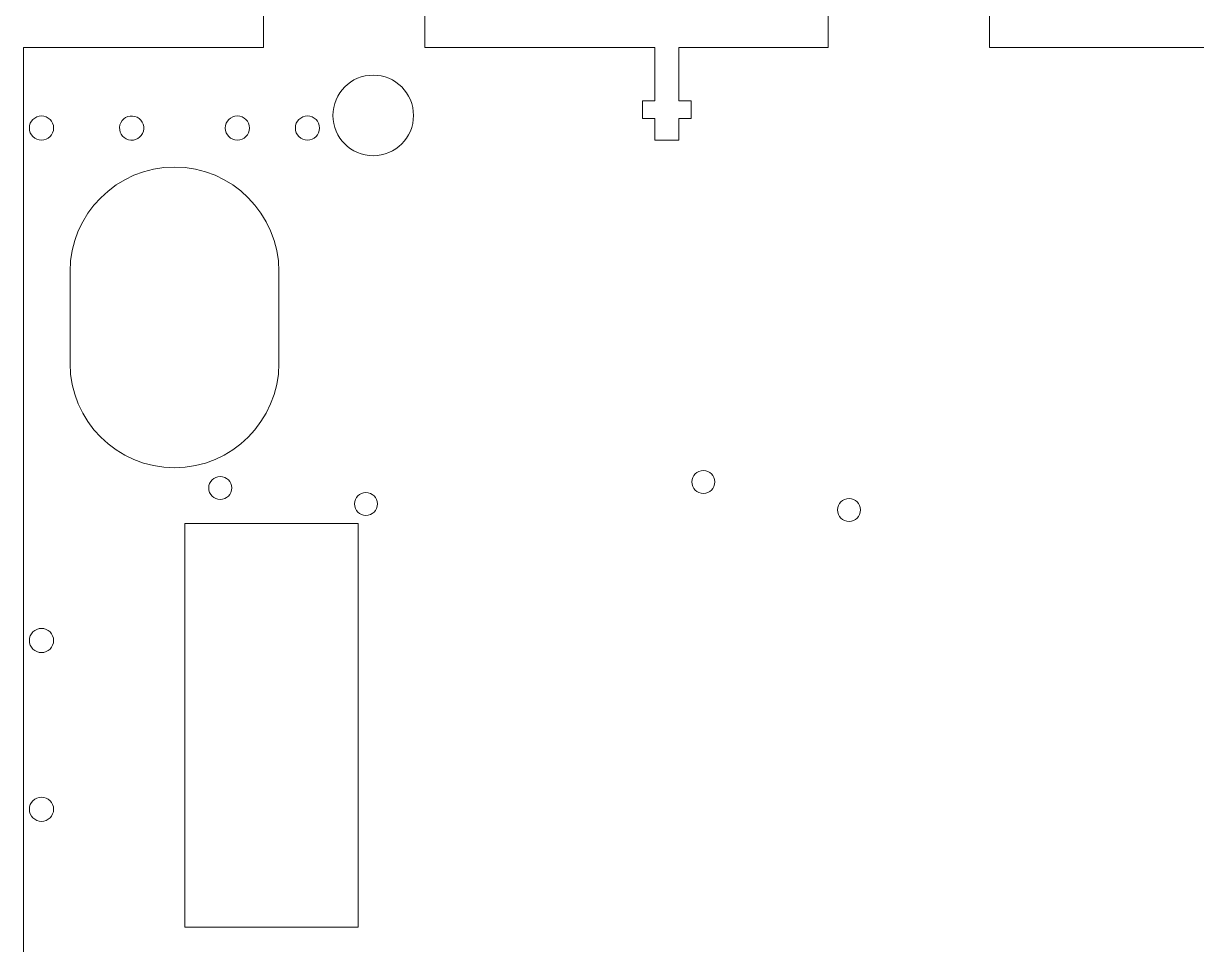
# Model space of a CAD drawing. Header units: centimetres. Extents: x -37.1 to 36.5, y -29.2 to 24.8.
# Drawn here: x -17.96 to -3.42, y -16.63 to -5.21 of the extents above; entities that cross this region are included whole.
import ezdxf

# ---------------------------------------------------------------- set-up
doc = ezdxf.new("R2010")
doc.units = ezdxf.units.CM
doc.header["$MEASUREMENT"] = 0
doc.layers.add('layer 1', color=7, linetype='Continuous')

msp = doc.modelspace()

# ---------------------------------------------------------------- linework, layer by layer
at = {"layer": 'layer 1', "color": 142, "lineweight": 20}
for points, knots in [([(-2.48756, -22.31182), (-2.48756, -22.31182), (-2.48757, -5.51181), (-2.48757, -5.51181), (-2.48757, -5.51181), (-2.48757, -5.51181), (-5.98757, -5.5118), (-5.98757, -5.5118), (-5.98757, -5.5118), (-5.98757, -5.5118), (-5.98757, -5.0118), (-5.98757, -5.0118), (-5.98757, -5.0118), (-5.98757, -5.0118), (-7.98758, -5.01181), (-7.98758, -5.01181), (-7.98758, -5.01181), (-7.98758, -5.01181), (-7.98758, -5.51181), (-7.98758, -5.51181), (-7.98758, -5.51181), (-7.98758, -5.51181), (-9.83827, -5.51181), (-9.83827, -5.51181), (-9.83827, -5.51181), (-9.83827, -5.51181), (-9.83827, -6.17181), (-9.83827, -6.17181), (-9.83827, -6.17181), (-9.83827, -6.17181), (-9.68827, -6.17181), (-9.68827, -6.17181), (-9.68827, -6.17181), (-9.68827, -6.17181), (-9.68827, -6.39181), (-9.68827, -6.39181), (-9.68827, -6.39181), (-9.68827, -6.39181), (-9.83827, -6.39181), (-9.83827, -6.39181), (-9.83827, -6.39181), (-9.83827, -6.39181), (-9.83827, -6.66181), (-9.83827, -6.66181), (-9.83827, -6.66181), (-9.83827, -6.66181), (-10.13827, -6.66181), (-10.13827, -6.66181), (-10.13827, -6.66181), (-10.13827, -6.66181), (-10.13826, -6.39181), (-10.13826, -6.39181), (-10.13826, -6.39181), (-10.13826, -6.39181), (-10.28826, -6.39181), (-10.28826, -6.39181), (-10.28826, -6.39181), (-10.28826, -6.39181), (-10.28827, -6.17181), (-10.28827, -6.17181), (-10.28827, -6.17181), (-10.28827, -6.17181), (-10.13827, -6.17181), (-10.13827, -6.17181), (-10.13827, -6.17181), (-10.13827, -6.17181), (-10.13827, -5.51181), (-10.13827, -5.51181), (-10.13827, -5.51181), (-10.13827, -5.51181), (-12.98757, -5.51181), (-12.98757, -5.51181), (-12.98757, -5.51181), (-12.98757, -5.51181), (-12.98757, -5.01181), (-12.98757, -5.01181), (-12.98757, -5.01181), (-12.98757, -5.01181), (-14.98758, -5.0118), (-14.98758, -5.0118), (-14.98758, -5.0118), (-14.98758, -5.0118), (-14.98759, -5.51181), (-14.98759, -5.51181), (-14.98759, -5.51181), (-14.98759, -5.51181), (-17.96304, -5.51181), (-17.96304, -5.51181), (-17.96304, -5.51181), (-17.96304, -5.51181), (-17.96304, -10.35039), (-17.96304, -10.35039), (-17.96304, -10.35039), (-17.96304, -10.35039), (-17.96304, -11.41527), (-17.96304, -11.41527), (-17.96304, -11.41527), (-17.96304, -11.41527), (-17.96304, -16.41741), (-17.96304, -16.41741), (-17.96304, -16.41741), (-17.96304, -16.41741), (-17.96305, -17.61601), (-17.96305, -17.61601), (-17.96305, -17.61601), (-17.96305, -17.61601), (-17.96304, -22.31182), (-17.96304, -22.31182), (-17.96304, -22.31182), (-17.96304, -22.31182), (-14.98758, -22.31182), (-14.98758, -22.31182), (-14.98758, -22.31182), (-14.98758, -22.31182), (-14.98759, -22.81181), (-14.98759, -22.81181), (-14.98759, -22.81181), (-14.98759, -22.81181), (-12.98755, -22.81181), (-12.98755, -22.81181), (-12.98755, -22.81181), (-12.98755, -22.81181), (-12.98757, -22.31181), (-12.98757, -22.31181), (-12.98757, -22.31181), (-12.98757, -22.31181), (-10.13827, -22.31182), (-10.13827, -22.31182), (-10.13827, -22.31182), (-10.13827, -22.31182), (-10.13827, -21.65182), (-10.13827, -21.65182), (-10.13827, -21.65182), (-10.13827, -21.65182), (-10.28827, -21.65182), (-10.28827, -21.65182), (-10.28827, -21.65182), (-10.28827, -21.65182), (-10.28827, -21.43182), (-10.28827, -21.43182), (-10.28827, -21.43182), (-10.28827, -21.43182), (-10.13826, -21.43182), (-10.13826, -21.43182), (-10.13826, -21.43182), (-10.13826, -21.43182), (-10.13827, -21.16182), (-10.13827, -21.16182), (-10.13827, -21.16182), (-10.13827, -21.16182), (-9.83827, -21.16182), (-9.83827, -21.16182), (-9.83827, -21.16182), (-9.83827, -21.16182), (-9.83827, -21.43181), (-9.83827, -21.43181), (-9.83827, -21.43181), (-9.83827, -21.43181), (-9.68826, -21.43182), (-9.68826, -21.43182), (-9.68826, -21.43182), (-9.68826, -21.43182), (-9.68827, -21.65182), (-9.68827, -21.65182), (-9.68827, -21.65182), (-9.68827, -21.65182), (-9.83827, -21.65181), (-9.83827, -21.65181), (-9.83827, -21.65181), (-9.83827, -21.65181), (-9.83828, -22.31182), (-9.83828, -22.31182), (-9.83828, -22.31182), (-9.83828, -22.31182), (-7.98758, -22.31182), (-7.98758, -22.31182), (-7.98758, -22.31182), (-7.98758, -22.31182), (-7.98758, -22.81181), (-7.98758, -22.81181), (-7.98758, -22.81181), (-7.98758, -22.81181), (-5.98757, -22.8118), (-5.98757, -22.8118), (-5.98757, -22.8118), (-5.98757, -22.8118), (-5.98757, -22.31182), (-5.98757, -22.31182), (-5.98757, -22.31182), (-5.98757, -22.31182), (-2.48756, -22.31182), (-2.48756, -22.31182)], [0, 0, 0, 0, 0.02083333, 0.02083333, 0.02083333, 0.02083333, 0.04166667, 0.04166667, 0.04166667, 0.04166667, 0.0625, 0.0625, 0.0625, 0.0625, 0.08333333, 0.08333333, 0.08333333, 0.08333333, 0.10416667, 0.10416667, 0.10416667, 0.10416667, 0.125, 0.125, 0.125, 0.125, 0.14583333, 0.14583333, 0.14583333, 0.14583333, 0.16666667, 0.16666667, 0.16666667, 0.16666667, 0.1875, 0.1875, 0.1875, 0.1875, 0.20833333, 0.20833333, 0.20833333, 0.20833333, 0.22916667, 0.22916667, 0.22916667, 0.22916667, 0.25, 0.25, 0.25, 0.25, 0.27083333, 0.27083333, 0.27083333, 0.27083333, 0.29166667, 0.29166667, 0.29166667, 0.29166667, 0.3125, 0.3125, 0.3125, 0.3125, 0.33333333, 0.33333333, 0.33333333, 0.33333333, 0.35416667, 0.35416667, 0.35416667, 0.35416667, 0.375, 0.375, 0.375, 0.375, 0.39583333, 0.39583333, 0.39583333, 0.39583333, 0.41666667, 0.41666667, 0.41666667, 0.41666667, 0.4375, 0.4375, 0.4375, 0.4375, 0.45833333, 0.45833333, 0.45833333, 0.45833333, 0.47916667, 0.47916667, 0.47916667, 0.47916667, 0.5, 0.5, 0.5, 0.5, 0.52083333, 0.52083333, 0.52083333, 0.52083333, 0.54166667, 0.54166667, 0.54166667, 0.54166667, 0.5625, 0.5625, 0.5625, 0.5625, 0.58333333, 0.58333333, 0.58333333, 0.58333333, 0.60416667, 0.60416667, 0.60416667, 0.60416667, 0.625, 0.625, 0.625, 0.625, 0.64583333, 0.64583333, 0.64583333, 0.64583333, 0.66666667, 0.66666667, 0.66666667, 0.66666667, 0.6875, 0.6875, 0.6875, 0.6875, 0.70833333, 0.70833333, 0.70833333, 0.70833333, 0.72916667, 0.72916667, 0.72916667, 0.72916667, 0.75, 0.75, 0.75, 0.75, 0.77083333, 0.77083333, 0.77083333, 0.77083333, 0.79166667, 0.79166667, 0.79166667, 0.79166667, 0.8125, 0.8125, 0.8125, 0.8125, 0.83333333, 0.83333333, 0.83333333, 0.83333333, 0.85416667, 0.85416667, 0.85416667, 0.85416667, 0.875, 0.875, 0.875, 0.875, 0.89583333, 0.89583333, 0.89583333, 0.89583333, 0.91666667, 0.91666667, 0.91666667, 0.91666667, 0.9375, 0.9375, 0.9375, 0.9375, 0.95833333, 0.95833333, 0.95833333, 0.95833333, 0.97916667, 0.97916667, 0.97916667, 0.97916667, 1, 1, 1, 1]), ([(-13.12783, -6.35516), (-13.12783, -6.63125), (-13.35174, -6.85516), (-13.62783, -6.85516), (-13.62783, -6.85516), (-13.90392, -6.85516), (-14.12783, -6.63125), (-14.12783, -6.35516), (-14.12783, -6.35516), (-14.12783, -6.07907), (-13.90392, -5.85516), (-13.62783, -5.85516), (-13.62783, -5.85516), (-13.35174, -5.85516), (-13.12783, -6.07907), (-13.12783, -6.35516)], [0, 0, 0, 0, 0.25, 0.25, 0.25, 0.25, 0.5, 0.5, 0.5, 0.5, 0.75, 0.75, 0.75, 0.75, 1, 1, 1, 1]), ([(-17.58969, -6.5111), (-17.58969, -6.42826), (-17.65685, -6.36109), (-17.73967, -6.36109), (-17.73967, -6.36109), (-17.8225, -6.36109), (-17.88968, -6.42827), (-17.88968, -6.5111), (-17.88968, -6.5111), (-17.88968, -6.59391), (-17.8225, -6.66109), (-17.73968, -6.66109), (-17.73968, -6.66109), (-17.65685, -6.66109), (-17.58968, -6.59391), (-17.58969, -6.5111)], [0, 0, 0, 0, 0.25, 0.25, 0.25, 0.25, 0.5, 0.5, 0.5, 0.5, 0.75, 0.75, 0.75, 0.75, 1, 1, 1, 1]), ([(-16.66042, -6.65669), (-16.58041, -6.67812), (-16.49813, -6.63062), (-16.47671, -6.55062), (-16.47671, -6.55062), (-16.45528, -6.47062), (-16.50277, -6.38833), (-16.58277, -6.36691), (-16.58277, -6.36691), (-16.66277, -6.34548), (-16.74505, -6.39297), (-16.76648, -6.47297), (-16.76648, -6.47297), (-16.78791, -6.55297), (-16.74042, -6.63525), (-16.66042, -6.65669)], [0, 0, 0, 0, 0.25, 0.25, 0.25, 0.25, 0.5, 0.5, 0.5, 0.5, 0.75, 0.75, 0.75, 0.75, 1, 1, 1, 1]), ([(-15.16103, -6.5111), (-15.16103, -6.42828), (-15.2282, -6.36109), (-15.31102, -6.36109), (-15.31102, -6.36109), (-15.39384, -6.36108), (-15.46103, -6.42828), (-15.46103, -6.5111), (-15.46103, -6.5111), (-15.46103, -6.59392), (-15.39384, -6.66109), (-15.31102, -6.66109), (-15.31102, -6.66109), (-15.2282, -6.66109), (-15.16103, -6.59392), (-15.16103, -6.5111)], [0, 0, 0, 0, 0.25, 0.25, 0.25, 0.25, 0.5, 0.5, 0.5, 0.5, 0.75, 0.75, 0.75, 0.75, 1, 1, 1, 1]), ([(-14.29265, -6.5111), (-14.29265, -6.42826), (-14.35982, -6.36109), (-14.44263, -6.36109), (-14.44263, -6.36109), (-14.52547, -6.36109), (-14.59265, -6.42826), (-14.59265, -6.5111), (-14.59265, -6.5111), (-14.59265, -6.5939), (-14.52547, -6.66109), (-14.44264, -6.66109), (-14.44264, -6.66109), (-14.35981, -6.66109), (-14.29265, -6.59391), (-14.29265, -6.5111)], [0, 0, 0, 0, 0.25, 0.25, 0.25, 0.25, 0.5, 0.5, 0.5, 0.5, 0.75, 0.75, 0.75, 0.75, 1, 1, 1, 1]), ([(-14.79677, -9.42857), (-14.79677, -9.42857), (-14.79677, -8.2893), (-14.79677, -8.2893), (-14.79677, -8.2893), (-14.79677, -7.57738), (-15.37927, -6.99487), (-16.09124, -6.99488), (-16.09124, -6.99488), (-16.09124, -6.99488), (-16.09124, -6.99488), (-16.09124, -6.99488), (-16.09124, -6.99488), (-16.80314, -6.99488), (-17.38556, -7.57801), (-17.38556, -8.28927), (-17.38556, -8.28927), (-17.38556, -8.28927), (-17.38556, -9.42856), (-17.38556, -9.42856), (-17.38556, -9.42856), (-17.38556, -10.13991), (-16.80314, -10.72296), (-16.09124, -10.72295), (-16.09124, -10.72295), (-16.09124, -10.72295), (-16.09124, -10.72295), (-16.09124, -10.72295), (-16.09124, -10.72295), (-15.37927, -10.72296), (-14.79677, -10.14053), (-14.79677, -9.42857)], [0, 0, 0, 0, 0.125, 0.125, 0.125, 0.125, 0.25, 0.25, 0.25, 0.25, 0.375, 0.375, 0.375, 0.375, 0.5, 0.5, 0.5, 0.5, 0.625, 0.625, 0.625, 0.625, 0.75, 0.75, 0.75, 0.75, 0.875, 0.875, 0.875, 0.875, 1, 1, 1, 1]), ([(-9.67683, -10.89882), (-9.67683, -10.97728), (-9.6132, -11.04093), (-9.53474, -11.04091), (-9.53474, -11.04091), (-9.45627, -11.04093), (-9.39263, -10.97728), (-9.39264, -10.89882), (-9.39264, -10.89882), (-9.39264, -10.82036), (-9.45625, -10.75674), (-9.53475, -10.75673), (-9.53475, -10.75673), (-9.6132, -10.75675), (-9.67682, -10.82036), (-9.67683, -10.89882)], [0, 0, 0, 0, 0.25, 0.25, 0.25, 0.25, 0.5, 0.5, 0.5, 0.5, 0.75, 0.75, 0.75, 0.75, 1, 1, 1, 1]), ([(-15.66625, -10.97325), (-15.66623, -11.05189), (-15.60246, -11.11567), (-15.52382, -11.11567), (-15.52382, -11.11567), (-15.44518, -11.11567), (-15.38142, -11.05189), (-15.38142, -10.97325), (-15.38142, -10.97325), (-15.3814, -10.89461), (-15.44518, -10.83085), (-15.52383, -10.83085), (-15.52383, -10.83085), (-15.60246, -10.83085), (-15.66623, -10.89461), (-15.66625, -10.97325)], [0, 0, 0, 0, 0.25, 0.25, 0.25, 0.25, 0.5, 0.5, 0.5, 0.5, 0.75, 0.75, 0.75, 0.75, 1, 1, 1, 1]), ([(-13.57618, -11.17098), (-13.57618, -11.24944), (-13.6398, -11.31309), (-13.71827, -11.31309), (-13.71827, -11.31309), (-13.79674, -11.3131), (-13.86037, -11.24943), (-13.86038, -11.17098), (-13.86038, -11.17098), (-13.86037, -11.09252), (-13.79674, -11.02889), (-13.71827, -11.02889), (-13.71827, -11.02889), (-13.6398, -11.02889), (-13.57618, -11.09252), (-13.57618, -11.17098)], [0, 0, 0, 0, 0.25, 0.25, 0.25, 0.25, 0.5, 0.5, 0.5, 0.5, 0.75, 0.75, 0.75, 0.75, 1, 1, 1, 1]), ([(-7.58678, -11.24541), (-7.58677, -11.32405), (-7.65055, -11.38783), (-7.72919, -11.38782), (-7.72919, -11.38782), (-7.80783, -11.38783), (-7.87161, -11.32405), (-7.8716, -11.24541), (-7.8716, -11.24541), (-7.87161, -11.16677), (-7.80783, -11.10301), (-7.72919, -11.10301), (-7.72919, -11.10301), (-7.65055, -11.10301), (-7.58678, -11.16678), (-7.58678, -11.24541)], [0, 0, 0, 0, 0.25, 0.25, 0.25, 0.25, 0.5, 0.5, 0.5, 0.5, 0.75, 0.75, 0.75, 0.75, 1, 1, 1, 1]), ([(-15.96304, -11.41527), (-15.96304, -11.41527), (-13.81415, -11.41527), (-13.81415, -11.41527), (-13.81415, -11.41527), (-13.81415, -11.41527), (-13.81415, -16.41742), (-13.81415, -16.41742), (-13.81415, -16.41742), (-13.81415, -16.41742), (-15.96304, -16.41741), (-15.96304, -16.41741), (-15.96304, -16.41741), (-15.96304, -16.41741), (-15.96304, -11.41527), (-15.96304, -11.41527)], [0, 0, 0, 0, 0.25, 0.25, 0.25, 0.25, 0.5, 0.5, 0.5, 0.5, 0.75, 0.75, 0.75, 0.75, 1, 1, 1, 1]), ([(-17.58968, -12.86421), (-17.58968, -12.78137), (-17.65685, -12.71419), (-17.73967, -12.7142), (-17.73967, -12.7142), (-17.8225, -12.7142), (-17.88968, -12.78137), (-17.88968, -12.86421), (-17.88968, -12.86421), (-17.88968, -12.94702), (-17.8225, -13.0142), (-17.73967, -13.0142), (-17.73967, -13.0142), (-17.65685, -13.0142), (-17.58969, -12.94702), (-17.58968, -12.86421)], [0, 0, 0, 0, 0.25, 0.25, 0.25, 0.25, 0.5, 0.5, 0.5, 0.5, 0.75, 0.75, 0.75, 0.75, 1, 1, 1, 1]), ([(-17.58968, -14.95639), (-17.58968, -14.87355), (-17.65686, -14.80638), (-17.73967, -14.80638), (-17.73967, -14.80638), (-17.8225, -14.80638), (-17.88968, -14.87355), (-17.88968, -14.95637), (-17.88968, -14.95637), (-17.88968, -15.0392), (-17.8225, -15.10638), (-17.73967, -15.10638), (-17.73967, -15.10638), (-17.65685, -15.1064), (-17.58968, -15.0392), (-17.58968, -14.95639)], [0, 0, 0, 0, 0.25, 0.25, 0.25, 0.25, 0.5, 0.5, 0.5, 0.5, 0.75, 0.75, 0.75, 0.75, 1, 1, 1, 1])]:
    msp.add_open_spline(points, degree=3, knots=knots, dxfattribs=at)

doc.saveas('drawing.dxf')
